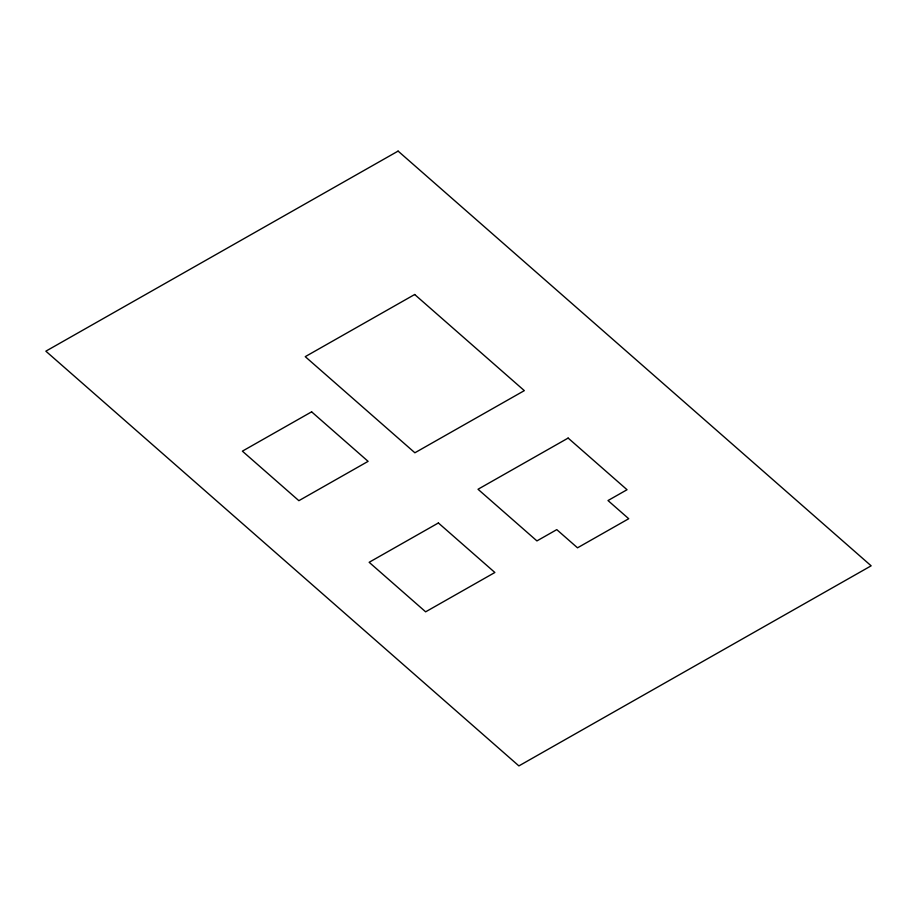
<?xml version="1.0" encoding="UTF-8"?>
<svg xmlns="http://www.w3.org/2000/svg" width="917" height="917" viewBox="0 0 917 917"><rect width="100%" height="100%" fill="white"/><g stroke="black" fill="none" stroke-linecap="round" stroke-linejoin="round"><path stroke-width="1.38" d="M398.104 151.099L45.85 351.177L518.896 765.901L871.15 565.823L398.104 151.099M414.679 294.506L305.246 356.656L414.885 452.78L524.318 390.631L414.679 294.506M311.62 411.836L242.386 451.153L298.873 500.682L368.107 461.354L311.62 411.836M568.139 438.074L478.021 489.265L536.926 540.904L556.779 529.636L577.515 547.816L628.73 518.724L607.994 500.544L627.045 489.724L568.139 438.074M438.383 522.965L369.15 562.293L425.637 611.822L494.871 572.495L438.383 522.965"/></g></svg>
